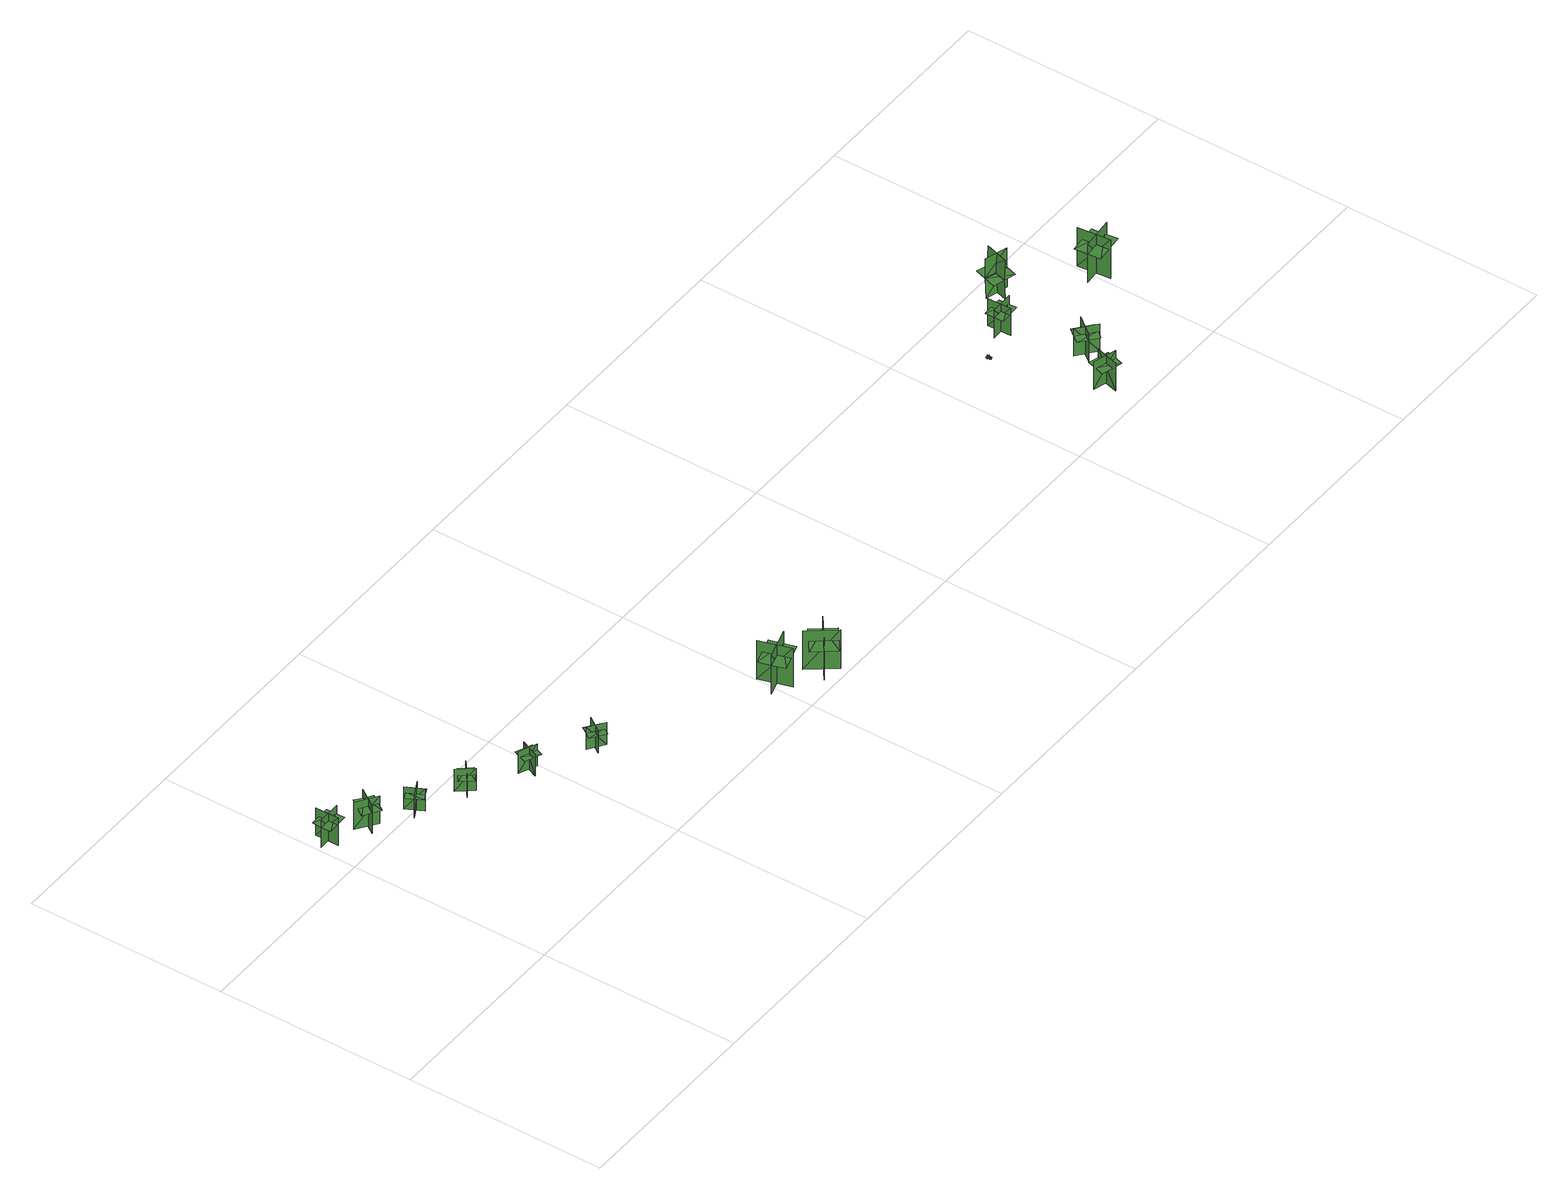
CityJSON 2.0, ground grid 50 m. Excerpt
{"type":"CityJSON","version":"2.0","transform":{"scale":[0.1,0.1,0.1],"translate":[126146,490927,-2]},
"CityObjects":{
"tree1":{"type":"SolitaryVegetationObject","geometry":[{"type":"MultiSurface","lod":"1","boundaries":[[[0,1,2]],[[0,2,3]],[[4,5,6]],[[4,6,7]],[[8,9,10]],[[8,10,11]],[[8,12,13]],[[8,13,9]]]}]},
"tree2":{"type":"SolitaryVegetationObject","geometry":[{"type":"MultiSurface","lod":"1","boundaries":[[[14,15,16]],[[14,16,17]],[[18,19,20]],[[18,20,21]],[[22,23,24]],[[22,24,25]],[[22,26,27]],[[22,27,23]]]}]},
"tree3":{"type":"SolitaryVegetationObject","geometry":[{"type":"MultiSurface","lod":"1","boundaries":[[[28,29,30]],[[28,30,31]],[[32,33,34]],[[32,34,35]],[[36,37,38]],[[36,38,39]],[[36,40,41]],[[36,41,37]]]}]},
"tree4":{"type":"SolitaryVegetationObject","geometry":[{"type":"MultiSurface","lod":"1","boundaries":[[[42,43,44]],[[42,44,45]],[[46,47,48]],[[46,48,49]],[[50,51,52]],[[50,52,53]],[[50,54,55]],[[50,55,51]]]}]},
"tree5":{"type":"SolitaryVegetationObject","geometry":[{"type":"MultiSurface","lod":"1","boundaries":[[[56,57,58]],[[56,58,59]],[[60,61,62]],[[60,62,63]],[[64,65,66]],[[64,66,67]],[[64,68,69]],[[64,69,65]]]}]},
"tree6":{"type":"SolitaryVegetationObject","geometry":[{"type":"MultiSurface","lod":"1","boundaries":[[[70,71,72]],[[70,72,73]],[[74,75,76]],[[74,76,77]],[[78,79,80]],[[78,80,81]],[[78,82,83]],[[78,83,79]]]}]},
"tree7":{"type":"SolitaryVegetationObject","geometry":[{"type":"MultiSurface","lod":"1","boundaries":[[[84,85,86]],[[84,86,87]],[[88,89,90]],[[88,90,91]],[[92,93,94]],[[92,94,95]],[[92,96,97]],[[92,97,93]]]}]},
"tree8":{"type":"SolitaryVegetationObject","geometry":[{"type":"MultiSurface","lod":"1","boundaries":[[[98,99,100]],[[98,100,101]],[[102,103,104]],[[102,104,105]],[[106,107,108]],[[106,108,109]],[[106,110,111]],[[106,111,107]]]}]},
"tree9":{"type":"SolitaryVegetationObject","geometry":[{"type":"MultiSurface","lod":"1","boundaries":[[[112,113,114]],[[112,114,115]],[[116,117,118]],[[116,118,119]],[[120,121,122]],[[120,122,123]],[[120,124,125]],[[120,125,121]]]}]},
"tree10":{"type":"SolitaryVegetationObject","geometry":[{"type":"MultiSurface","lod":"1","boundaries":[[[126,127,128]],[[126,128,129]],[[130,131,132]],[[130,132,133]],[[134,135,136]],[[134,136,137]],[[134,138,139]],[[134,139,135]]]}]},
"tree11":{"type":"SolitaryVegetationObject","geometry":[{"type":"MultiSurface","lod":"1","boundaries":[[[140,141,142]],[[140,142,143]],[[144,145,146]],[[144,146,147]],[[148,149,150]],[[148,150,151]],[[148,152,153]],[[148,153,149]]]}]},
"tree12":{"type":"SolitaryVegetationObject","geometry":[{"type":"MultiSurface","lod":"1","boundaries":[[[154,155,156]],[[154,156,157]],[[158,159,160]],[[158,160,161]],[[162,163,164]],[[162,164,165]],[[162,166,167]],[[162,167,163]]]}]},
"tree13":{"type":"SolitaryVegetationObject","geometry":[{"type":"MultiSurface","lod":"1","boundaries":[[[168,169,170]],[[168,170,171]],[[172,173,174]],[[172,174,175]],[[176,177,173]],[[176,173,172]],[[178,179,169]],[[178,169,168]],[[168,169,180]],[[168,180,181]],[[168,182,183]],[[168,183,169]]]}]},
"tree14":{"type":"SolitaryVegetationObject","geometry":[{"type":"MultiSurface","lod":"1","boundaries":[[[184,185,186]],[[184,186,187]],[[188,189,190]],[[188,190,191]],[[192,193,194]],[[192,194,195]],[[192,196,197]],[[192,197,193]]]}]}
},
"vertices":[
[69,596,4],[10,595,4],[10,595,82],[69,596,82],[36,628,4],[37,569,4],[37,569,82],[36,628,82],[64,596,62],[10,595,62],[11,571,62],[65,572,62],[64,619,62],[10,618,62],
[144,580,4],[111,532,4],[111,532,82],[144,580,82],[98,572,4],[147,538,4],[147,538,82],[98,572,82],[141,576,62],[111,532,62],[130,519,62],[160,563,62],[122,590,62],[91,545,62],
[216,523,4],[237,481,4],[237,481,67],[216,523,67],[205,487,4],[247,509,4],[247,509,67],[205,487,67],[218,519,51],[237,481,51],[254,489,51],[234,528,51],[201,511,51],[221,472,51],
[362,463,4],[326,433,4],[326,433,67],[362,463,67],[325,467,4],[355,430,4],[355,430,67],[325,467,67],[359,460,50],[326,433,50],[337,419,50],[371,446,50],[348,475,50],[314,448,50],
[451,387,6],[495,368,6],[495,368,68],[451,387,68],[466,352,6],[484,396,6],[484,396,68],[466,352,68],[455,385,52],[495,368,52],[502,386,52],[462,402,52],[448,368,52],[488,351,52],
[640,287,5],[601,314,5],[601,314,68],[640,287,68],[633,324,5],[606,285,5],[606,285,68],[633,324,68],[636,290,51],[601,314,51],[590,299,51],[626,274,51],[647,305,51],[612,330,51],
[1060,116,4],[980,93,4],[980,93,114],[1060,116,114],[1002,147,4],[1026,68,4],[1026,68,114],[1002,147,114],[1053,114,86],[980,93,86],[990,61,86],[1062,83,86],[1044,146,86],[971,124,86],
[1150,77,3],[1085,27,3],[1085,27,113],[1150,77,113],[1086,85,3],[1136,20,3],[1136,20,113],[1086,85,113],[1145,73,84],[1085,27,84],[1105,1,84],[1165,47,84],[1125,99,84],[1065,53,84],
[2142,336,10],[2149,336,10],[2149,347,10],[2142,347,10],[2146,336,14],[2146,336,7],[2146,347,7],[2146,347,14],[2142,344,10],[2149,344,10],[2149,344,7],[2142,344,7],[2142,344,13],[2149,344,13],
[2198,102,2],[2255,85,2],[2255,85,81],[2198,102,81],[2221,61,2],[2237,118,2],[2237,118,81],[2221,61,81],[2203,100,60],[2255,85,60],[2261,108,60],[2209,123,60],[2196,78,60],[2248,63,60],
[2306,162,4],[2260,199,4],[2260,199,82],[2306,162,82],[2300,209,4],[2264,162,4],[2264,162,82],[2300,209,82],[2303,165,62],[2260,199,62],[2246,180,62],[2288,147,62],[2317,184,62],[2274,217,62],
[2267,374,6],[2208,372,6],[2208,372,84],[2267,374,84],[2233,406,6],[2235,347,6],[2235,347,84],[2233,406,84],[2262,374,64],[2208,372,64],[2209,349,64],[2263,351,64],[2262,397,64],[2208,396,64],
[2299,460,67],[2356,443,67],[2365,472,67],[2308,489,67],[2335,480,67],[2318,423,67],[2321,422,122],[2338,479,122],[2338,479,12],[2321,422,12],[2298,457,12],[2355,441,12],[2356,443,122],[2299,460,122],[2290,431,67],[2347,414,67],
[2556,321,4],[2474,313,4],[2474,313,114],[2556,321,114],[2506,363,4],[2514,280,4],[2514,280,114],[2506,363,114],[2549,321,86],[2474,313,86],[2477,281,86],[2553,288,86],[2546,353,86],[2471,346,86]
]}
